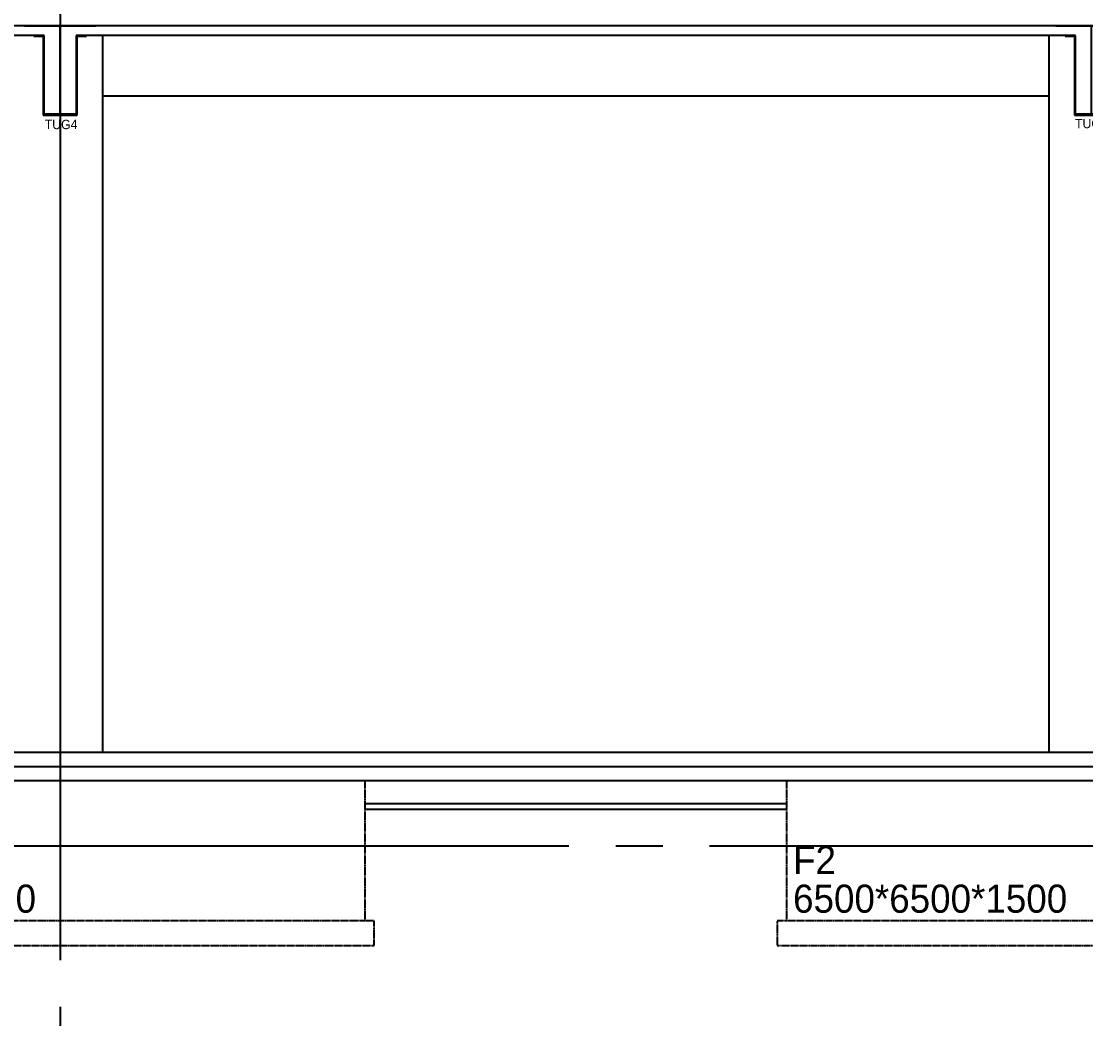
# Model space of a CAD drawing. Extents: x 152195838 to 323921156, y 365159662 to 730681027.
# Drawn here: x 161336092 to 161347447, y 365191220 to 365201863 of the extents above; entities that cross this region are included whole.
import ezdxf
from ezdxf.enums import TextEntityAlignment as Align

# ---------------------------------------------------------------- set-up
doc = ezdxf.new("R2010")
doc.units = 0
doc.header["$MEASUREMENT"] = 0
doc.linetypes.add('CEN', pattern=[63, 60, -1, 1, -1])
doc.linetypes.add('HIDDENX2', pattern=[0.75, 0.5, -0.25])
doc.layers.get('Defpoints').update_dxf_attribs({"linetype": 'CONTINUOUS'})
for name, color, linetype in [('4A.TEC CEN', 1, 'CEN'), ('4A.TEC 단열재', 252, 'CONTINUOUS'), ('4A.TEC 마감선 1', 6, 'CONTINUOUS'), ('4A.TEC 벽체 1', 2, 'CONTINUOUS'), ('ELE', 4, 'CONTINUOUS'), ('k-BESTO', 4, 'CONTINUOUS'), ('text', 3, 'CONTINUOUS'), ('㈜SE&C 기둥', 2, 'CONTINUOUS'), ('㈜SE&C 벽체 1', 2, 'CONTINUOUS'), ('㈜SE&C 벽체 4', 7, 'CONTINUOUS')]:
    doc.layers.add(name, color=color, linetype=linetype)
doc.layers.add('DEFPOINT', color=135, linetype='CONTINUOUS', plot=False)
doc.styles.add('돋움', font='')
doc.styles.get('돋움').set_extended_font_data('돋움')

# ---------------------------------------------------------------- blocks, each defined once
blk = doc.blocks.new('A$Cc40f49f7')
at = {"layer": 'Defpoints'}
for p, q in [((0, 1175), (760, 1175)), ((380, 225), (380, 1175))]:
    blk.add_line(p, q, dxfattribs=at)
at = {"layer": 'k-BESTO'}
for p, q in [((100, 1075), (100, 1065)), ((210, 1075), (100, 1075)), ((100, 1075), (100, 1075)), ((100, 1065), (200, 1065)), ((200, 1065), (200, 225)), ((210, 235), (210, 1075)), ((660, 1075), (550, 1075)), ((550, 1075), (550, 235)), ((560, 225), (560, 1065)), ((560, 1065), (660, 1065)), ((660, 1065), (660, 1075)), ((550, 235), (210, 235)), ((200, 225), (560, 225))]:
    blk.add_line(p, q, dxfattribs=at)
at = {"layer": 'DEFPOINT', "linetype": 'ByBlock', "style": '돋움'}
blk.add_text('TUG4', height=100, dxfattribs=at).set_placement((215, 124), align=Align.MIDDLE_LEFT)
blk = doc.blocks.new('zw$4995')
at = {"layer": 'Defpoints'}
for p, q in [((0, 1094), (760, 1094)), ((380, 144), (380, 1094))]:
    blk.add_line(p, q, dxfattribs=at)
at = {"layer": 'k-BESTO'}
for p, q in [((100, 994), (100, 984)), ((210, 994), (100, 994)), ((100, 994), (100, 994)), ((100, 984), (200, 984)), ((200, 984), (200, 144)), ((210, 154), (210, 994)), ((660, 994), (550, 994)), ((550, 994), (550, 154)), ((560, 144), (560, 984)), ((560, 984), (660, 984)), ((660, 984), (660, 994)), ((200, 144), (560, 144)), ((550, 154), (210, 154))]:
    blk.add_line(p, q, dxfattribs=at)
at = {"layer": 'DEFPOINT', "linetype": 'ByBlock', "style": '돋움'}
blk.add_text('TUG4A', height=100, dxfattribs=at).set_placement((206, 53), align=Align.MIDDLE_LEFT)
blk = doc.blocks.new('zw$280B')
at = {"layer": '㈜SE&C 기둥', "color": 8, "ltscale": 0.5, "elevation": -1667}
for points in [[(68950, 7650), (68950, 0)], [(79050, 0), (79050, 7650)]]:
    blk.add_lwpolyline(points, dxfattribs=at)
at = {"layer": '㈜SE&C 벽체 1'}
for p, q in [((112200, 7750, -1667), (50, 7750, -1667)), ((68330, 7650, -1667), (57670, 7650, -1667)), ((79330, 7650, -1667), (68670, 7650, -1667))]:
    blk.add_line(p, q, dxfattribs=at)
at = {"layer": '㈜SE&C 벽체 4'}
blk.add_line((79050, 7000, -1667), (68950, 7000, -1667), dxfattribs=at)
at = {"layer": 'ELE'}
for name, p in [('A$Cc40f49f7', (68120, 6575, -1667)), ('zw$4995', (79120, 6656, -1667))]:
    blk.add_blockref(name, p, dxfattribs=at)
blk = doc.blocks.new('A$C81c9b9fe')
at = {"layer": '㈜SE&C 벽체 4', "linetype": 'HIDDENX2', "flags": 128}
for points in [[(6950, 2260), (6950, 760), (450, 760), (450, 2260), (6950, 2260)], [(450, 760), (350, 760), (350, 500), (7050, 500), (7050, 760), (6950, 760)]]:
    blk.add_lwpolyline(points, dxfattribs=at)
at = {"layer": 'DEFPOINT', "linetype": 'ByBlock', "style": '돋움'}
for s, p in [('F2', (518, 1412)), ('6500*6500*1500', (518, 998))]:
    blk.add_text(s, height=300, dxfattribs=at).set_placement(p, align=Align.MIDDLE_LEFT)

msp = doc.modelspace()

# ---------------------------------------------------------------- linework, layer by layer
at = {"layer": '4A.TEC CEN', "color": 8, "ltscale": 500}
for p, q in [((161217434.11, 365194063.33), (161448798.99, 365194063.33)), ((161217434.11, 365193063.33), (161448798.99, 365193063.33))]:
    msp.add_line(p, q, dxfattribs=at)
at = {"layer": '4A.TEC CEN', "color": 8, "ltscale": 500, "flags": 128}
msp.add_lwpolyline([(161336506.94, 365253346.04), (161336506.94, 365183761.87)], dxfattribs=at)
at = {"layer": '4A.TEC 단열재'}
msp.add_lwpolyline([(161314106.94, 365193913.33), (161357806.94, 365193913.33)], dxfattribs=at)
at = {"layer": '4A.TEC 마감선 1'}
msp.add_lwpolyline([(161314106.94, 365194063.33), (161357806.94, 365194063.33)], dxfattribs=at)
at = {"layer": '4A.TEC 벽체 1'}
msp.add_lwpolyline([(161268106.94, 365193763.33), (161358206.94, 365193763.33)], dxfattribs=at)
at = {"layer": '㈜SE&C 벽체 1'}
msp.add_line((161344256.94, 365193513.33), (161339756.94, 365193513.33), dxfattribs=at)
at = {"layer": '㈜SE&C 벽체 4'}
msp.add_line((161344256.94, 365193453.33), (161339756.94, 365193453.33), dxfattribs=at)

# ---------------------------------------------------------------- block references
at = {"layer": 'ELE'}
for p in [(161332806.94, 365191503.33), (161343806.94, 365191503.33)]:
    msp.add_blockref('A$C81c9b9fe', p, dxfattribs=at)
at = {"layer": 'text'}
msp.add_blockref('zw$280B', (161268006.94, 365194063.33, 1666.67), dxfattribs=at)

doc.saveas('drawing.dxf')
